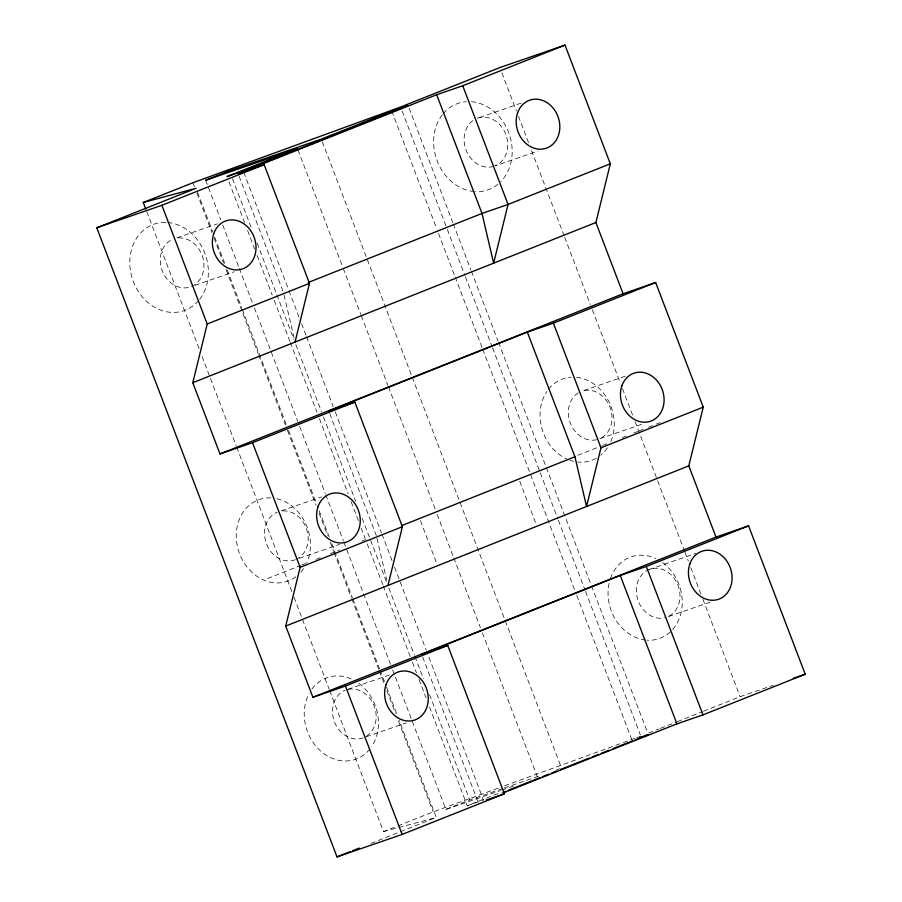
<?xml version="1.0" encoding="UTF-8"?>
<svg xmlns="http://www.w3.org/2000/svg" width="902" height="902" viewBox="0 0 902 902"><rect width="100%" height="100%" fill="white"/><g stroke="black" fill="none" stroke-linecap="round" stroke-linejoin="round"><path stroke-width="0.68" stroke-dasharray="4.51 3.38" d="M267.578 578.577L300.321 565.565M301.629 565.047L305.553 563.491M316.038 559.319L322.578 556.726M330.436 553.602L339.603 549.961M361.871 541.11L365.795 539.543M577.708 455.33L601.273 445.971M602.581 445.441L609.132 442.848M622.233 437.639L626.157 436.083M634.016 432.96L637.939 431.393M639.259 430.874L643.182 429.318M648.425 427.232L654.965 424.628M656.273 424.109L660.208 422.542M329.737 690.774L383.508 831.61L396.576 826.412M397.883 825.894L433.152 811.879L499.291 787.762M392.629 669.882L445.904 809.398L469.739 799.927L503 788.449M370.981 843.404L436.297 817.438L399.101 720.044M648.662 733.044L659.114 728.895M660.422 728.376L676.105 722.141M677.413 721.623L702.23 711.757M703.537 711.238L740.114 696.705L773.341 685.238M429.532 707.021L467.225 805.734L501.162 792.238M504.579 785.834L635.538 738.095M636.857 737.611L640.826 736.156M521.13 103.132L476.854 118.421A25.414 21.366 71 0 1 505.774 134.263A25.414 21.366 71 0 1 494.984 165.9L537.964 151.062M176.939 237.812L217.314 223.876M195.069 285.291L234.137 271.806M625.39 376.157L582.41 390.983A25.414 21.366 71 0 1 610.316 408.065A25.414 21.366 71 0 1 599.244 438.913L642.213 424.087M281.198 510.825L321.574 496.901M299.329 558.304L339.704 544.38M649.102 569.489L695.983 553.309M347.89 689.331L389.563 674.955M710.212 602.141L667.232 616.979A25.414 21.366 71 0 0 671.595 575.273A25.414 21.366 71 0 0 636.699 586.086A25.414 21.366 71 0 0 664.56 617.802M366.02 736.81L406.396 722.885M504.331 787.987L541.583 775.134M556.23 770.082L560.221 768.707M445.904 809.398L500.463 790.569M501.794 790.118L515.098 785.518M467.225 805.734L483.506 800.119L428.213 655.337M383.508 831.61L436.297 817.438M501.884 72.836L516.463 111.002M518.47 116.268L528.516 142.595M531.537 150.487L564.201 236.042M564.708 237.361L590.336 304.481M592.355 309.747L620.497 383.451M622.504 388.717L633.057 416.363M635.076 421.617L657.186 479.537M657.693 480.845L684.325 550.603M684.832 551.923L688.35 561.134M690.864 567.719L700.91 594.046M702.917 599.311L740.114 696.705M409.08 108.116L452.804 222.625M453.311 223.933L470.9 270.002M471.408 271.322L498.039 341.08M498.547 342.399L591.024 584.575M591.532 585.883L647.816 733.303M402.089 110.98L446.828 228.116M447.324 229.435L464.913 275.493M465.421 276.813L492.064 346.571M492.56 347.89L539.802 471.611M540.309 472.93L557.898 518.988M558.406 520.307L585.037 590.066M585.545 591.385L640.33 734.848M391.795 111.104L436.534 228.24M438.541 233.505L454.619 275.617M455.127 276.937L482.266 348.014M482.773 349.322L574.743 590.19M576.75 595.455L632.043 740.238M519.755 481.318L535.923 523.667M322.307 141.749L411.774 376.021M412.27 377.34L504.759 619.516M505.255 620.835L561.551 768.245M297.976 149.901L342.715 267.037M343.211 268.356L360.8 314.426M361.307 315.734L387.939 385.492M388.446 386.811L435.192 509.213M437.199 514.478L453.278 556.602M453.785 557.91L480.428 627.668M482.435 632.933L537.22 776.396M420.467 520.781L436.636 563.13M243.765 172.293L288.493 289.441M289.001 290.748L299.047 317.076M301.561 323.66L306.082 335.499M306.59 336.818L333.221 406.577M335.24 411.842L381.478 532.924M381.974 534.243L392.539 561.89M394.546 567.155L426.206 650.071M239.098 176.251L283.431 292.349M329.76 413.68L376.359 535.687M422.688 657.028L477.846 801.461M232.513 178.697L251.106 227.394M257.138 243.19L293.827 339.265M295.833 344.53L321.473 411.662M323.48 416.927L355.647 501.162M362.176 518.267L386.811 582.76M388.818 588.025L414.446 655.145M414.954 656.464L423.5 678.845M429.532 694.641L469.739 799.927M228.995 181.866L244.577 222.659M247.588 230.562L254.623 248.986M257.138 255.57L272.212 295.055M274.231 300.321L289.813 341.125M290.309 342.433L316.952 412.191M319.466 418.776L348.104 493.8M351.126 501.692L358.669 521.435M361.172 528.02L365.197 538.55M367.204 543.816L382.786 584.609M383.294 585.928L410.433 657.006M412.44 662.271L416.465 672.802M418.979 679.375L426.015 697.81M205.667 180.265L220.742 219.75M222.749 225.015L238.838 267.139M239.334 268.446L252.402 302.666M254.42 307.932L297.637 421.133M299.644 426.387L325.284 493.518M325.78 494.837L343.38 540.896M343.876 542.215L390.622 664.616M197.561 192.261L212.646 231.746M214.653 237.012L224.699 263.328M227.214 269.912L241.792 308.078M242.3 309.397L286.52 425.225M288.539 430.491L316.681 504.195M319.195 510.769L329.241 537.096M331.756 543.68L352.366 597.643M352.862 598.962L379.505 668.709M380.013 670.028L384.534 681.878M386.541 687.144L396.598 713.459M192.915 182.745L194.415 186.691M196.929 193.276L212.015 232.761M214.022 238.027L223.572 263.034M226.086 269.608L258.254 353.843M258.75 355.162L285.393 424.921M287.4 430.186L316.05 505.21M319.06 513.103L327.606 535.484M330.121 542.057L333.639 551.28M334.146 552.588L351.228 597.338M351.735 598.657L378.874 669.735M379.381 671.043L384.399 684.212M386.913 690.785L395.459 713.166M398.47 721.059L433.152 811.879M146.789 211.688L199.06 348.567M202.071 356.47L236.245 445.971M236.752 447.279L292.034 592.062M294.052 597.327L329.23 689.455M376.98 538.381L386.721 580.042M284.062 295.033L294.424 339.389M295.879 576.761A43.217 36.317 71 0 1 238.523 550.784A43.217 36.317 71 0 1 271.31 497.938M276.869 498.75A43.217 36.317 71 0 1 306.669 563.096M303.557 568.655A43.217 36.317 71 0 1 300.964 572.037M369.865 748.998A43.217 36.317 71 0 1 320.154 750.599A43.217 36.317 71 0 1 309.138 693.469M311.923 689.06A43.217 36.317 71 0 1 353.167 679.849M358.725 683.254A43.217 36.317 71 0 1 371.556 746.709M596.245 458.272A43.217 36.317 71 0 1 577.776 462.027M573.616 461.328A43.217 36.317 71 0 1 570.019 460.291M568.824 459.862A43.217 36.317 71 0 1 546.928 391.423M548.608 389.134A43.217 36.317 71 0 1 571 377.216M576.525 377.318A43.217 36.317 71 0 1 610.485 442.352M607.373 447.911A43.217 36.317 71 0 1 600.777 455.183M662.542 562.521A43.217 36.317 71 0 1 681.382 611.274A43.217 36.317 71 0 1 647.162 640.194M645.764 640.082A43.217 36.317 71 0 1 609.605 581.192M610.372 578.678A43.217 36.317 71 0 1 655.822 558.541M295.428 559.657A25.414 21.366 71 0 1 266.496 543.805A25.414 21.366 71 0 1 277.286 512.178M282.743 510.938A25.414 21.366 71 0 1 307.007 530.399A25.414 21.366 71 0 1 296.702 559.093M347.958 689.41A25.414 21.366 71 0 1 375.818 721.126A25.414 21.366 71 0 1 340.922 731.939A25.414 21.366 71 0 1 345.286 690.233M596.572 439.748A25.414 21.366 71 0 1 569.771 421.505A25.414 21.366 71 0 1 581.102 391.434M198.699 300.445A45.754 38.448 71 0 1 133.891 282.991A45.754 38.448 71 0 1 166.385 222.388M167.682 222.478A45.754 38.448 71 0 1 204.269 251.793A45.754 38.448 71 0 1 199.534 299.43M178.483 237.925A25.414 21.366 71 0 1 203.142 272.111A25.414 21.366 71 0 1 167.93 280.082A25.414 21.366 71 0 1 173.037 239.154M497.904 184.256A45.754 38.448 71 0 1 475.579 191.652M474.294 191.562A45.754 38.448 71 0 1 437.707 162.247A45.754 38.448 71 0 1 442.442 114.61M443.277 113.596A45.754 38.448 71 0 1 466.379 101.701M471.498 101.734A45.754 38.448 71 0 1 508.897 133.146A45.754 38.448 71 0 1 500.757 181.652M493.665 166.363A25.414 21.366 71 0 1 466.063 150.048A25.414 21.366 71 0 1 475.579 118.985"/><path stroke-width="1.35" d="M387.973 585.421L402.405 526.7L354.813 402.067L252.537 442.702L219.987 453.943L192.791 382.719L207.212 323.998L161.886 205.295L96.773 227.766L337.01 856.9L402.123 834.429L504.387 793.794L447.73 645.404L421.685 654.401L620.26 575.487L646.306 566.49L748.57 525.855L805.227 674.234L702.962 714.869L676.917 723.866L503.169 792.914M295.055 342.072L309.476 283.363L264.151 164.66L238.105 173.646L436.681 94.733L462.726 85.746L564.99 45.1L610.316 163.803L595.895 222.523L623.09 293.748L655.641 282.506L703.244 407.152L688.812 465.86L716.008 537.085L748.57 525.855M447.73 645.404L345.466 686.05L312.904 697.28L285.709 626.067L300.14 567.347L252.537 442.702M527.332 332.139L553.377 323.153L600.98 447.787L586.548 506.507L574.935 456.773L527.332 332.139L328.756 411.053L354.813 402.067M145.786 209.05L143.271 202.476L192.915 182.745L400.589 107.022L499.877 67.571L564.99 45.1M96.773 227.766L196.061 188.304L143.271 202.476M161.886 205.295L264.151 164.66M308.258 282.484L482.006 213.436L508.051 204.45L610.316 163.803M207.212 323.998L309.476 283.363M192.791 382.719L595.895 222.523M219.987 453.943L623.09 293.748M553.377 323.153L655.641 282.506M402.484 525.314L574.935 456.773M300.14 567.347L402.405 526.7M600.98 447.787L703.244 407.152M285.709 626.067L688.812 465.86M312.904 697.28L716.008 537.085M337.01 856.9L350.077 851.713M352.693 850.665L359.221 848.072M503.124 792.317L505.74 791.279M508.356 790.242L539.746 777.761M542.373 776.723L548.912 774.119M551.528 773.082L556.76 771.007M560.683 769.44L589.457 758.007M592.073 756.97L598.612 754.365M601.228 753.328L609.076 750.205M612.999 748.649L632.618 740.858M635.245 739.809L641.784 737.216M644.4 736.179L648.324 734.611L639.552 737.644M793.275 678.36L805.227 674.234M486.155 800.085L504.387 793.794M462.726 85.746L508.051 204.45L493.631 263.159L482.006 213.436L436.681 94.733M646.306 566.49L702.962 714.869M620.26 575.487L676.917 723.866M345.466 686.05L402.123 834.429M229.491 170.794L205.667 180.265L297.48 148.582L226.988 176.6L243.258 170.985L408.076 105.478L391.795 111.104L321.304 139.111L229.491 170.794M318 506.732A25.414 21.366 71 0 0 342.061 542.914A25.414 21.366 71 0 0 355.287 504.173A25.414 21.366 71 0 0 318 506.732M385.988 684.787A25.414 21.366 71 0 0 410.06 720.969A25.414 21.366 71 0 0 423.275 682.228A25.414 21.366 71 0 0 385.988 684.787M621.816 385.988A25.414 21.366 71 0 0 645.888 422.17A25.414 21.366 71 0 0 659.103 383.429A25.414 21.366 71 0 0 621.816 385.988M689.804 564.054A25.414 21.366 71 0 0 713.877 600.236A25.414 21.366 71 0 0 727.091 561.495A25.414 21.366 71 0 0 689.804 564.054M213.74 233.708A25.414 21.366 71 0 0 237.812 269.89A25.414 21.366 71 0 0 251.027 231.149A25.414 21.366 71 0 0 213.74 233.708M517.556 112.975A25.414 21.366 71 0 0 541.628 149.157A25.414 21.366 71 0 0 554.843 110.416A25.414 21.366 71 0 0 517.556 112.975"/></g></svg>
